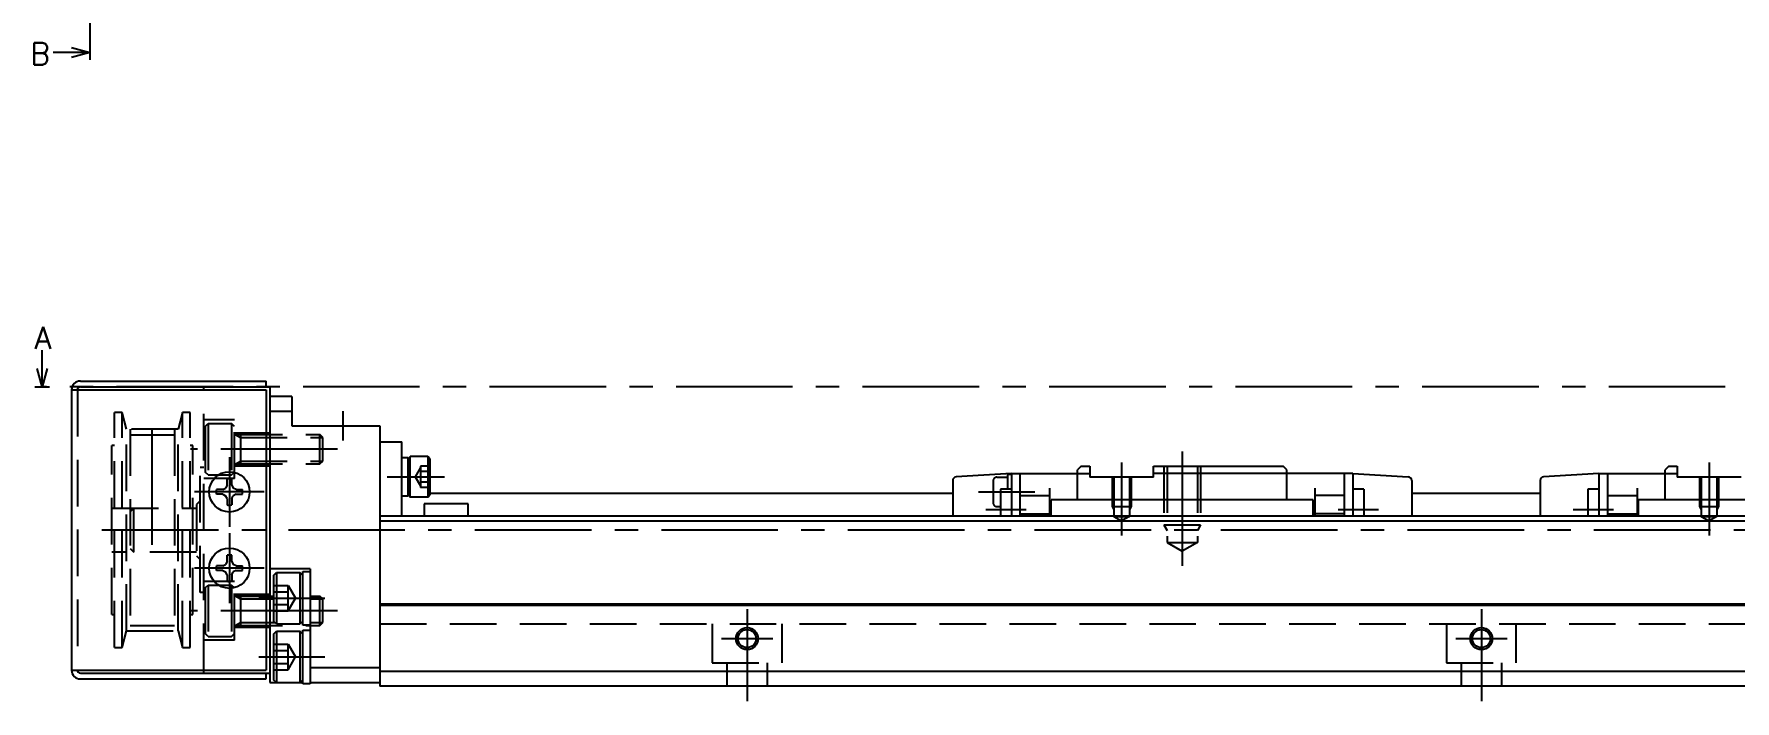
# Model space of a CAD drawing. Extents: x -2 to 851, y -8 to 279.
# Drawn here: x 187.6 to 419.3, y 8 to 98.9 of the extents above; entities that cross this region are included whole.
import ezdxf

# ---------------------------------------------------------------- set-up
doc = ezdxf.new("R2010")
doc.units = 0
doc.header["$LTSCALE"] = 0.5
doc.linetypes.add('CENTER', pattern=[50.8, 31.75, -6.35, 6.35, -6.35])
doc.linetypes.add('DASHED', pattern=[19.05, 12.7, -6.35])
for name, color, linetype in [('MSM_CENTER', 1, 'CENTER'), ('MSM_CONTINUOUS', 7, 'CONTINUOUS'), ('MSM_DASHED', 4, 'DASHED'), ('MSM_NARROW', 5, 'CONTINUOUS'), ('MSM_PART_NUMBER', 7, 'CONTINUOUS')]:
    doc.layers.add(name, color=color, linetype=linetype)
doc.styles.get("Standard").update_dxf_attribs({"font": 'txt.shx', "height": 3, "bigfont": 'bigfont.shx'})

msp = doc.modelspace()

# ---------------------------------------------------------------- linework, layer by layer
at = {"layer": 'MSM_CENTER'}
for p, q in [((195.26, 239.06), (195.26, 97.3)), ((849.76, 50.8), (188.76, 50.8)), ((203.76, 29.3), (203.76, 47.05)), ((229.76, 43.5), (229.76, 47.5)), ((228.96, 42.3), (208.96, 42.3)), ((344.01, 42), (344.01, 26.41)), ((214.26, 41.25), (214.26, 31.75)), ((335.76, 40.5), (335.76, 30.54)), ((415.76, 40.5), (415.76, 30.54)), ((235.76, 38.55), (243.56, 38.55)), ((219.01, 36.5), (209.51, 36.5)), ((316.26, 36.5), (323.96, 36.5)), ((317.26, 34.1), (322.76, 34.1)), ((365.26, 34.1), (370.76, 34.1)), ((397.26, 34.1), (402.76, 34.1)), ((847.76, 31.3), (196.26, 31.3)), ((214.26, 30.85), (214.26, 21.35)), ((219.01, 26.1), (209.51, 26.1)), ((218.26, 22), (227.26, 22)), ((228.96, 20.3), (208.96, 20.3)), ((284.76, 20.5), (284.76, 8)), ((384.76, 20.5), (384.76, 8)), ((281.26, 16.5), (288.26, 16.5)), ((381.26, 16.5), (388.26, 16.5)), ((218.26, 14), (227.26, 14))]:
    msp.add_line(p, q, dxfattribs=at)
at = {"layer": 'MSM_CONTINUOUS'}
for p, q in [((195.26, 97.37), (195.26, 95.37)), ((195.26, 96.37), (190.26, 96.37)), ((192.76, 97.04), (195.26, 96.37)), ((195.26, 96.37), (192.76, 95.7)), ((188.76, 50.8), (188.76, 55.8)), ((188.76, 50.8), (188.09, 53.3)), ((189.43, 53.3), (188.76, 50.8)), ((193.96, 51.6), (219.26, 51.6)), ((219.26, 50.8), (219.26, 51.6)), ((187.76, 50.8), (189.76, 50.8)), ((192.76, 50.4), (219.26, 50.4)), ((192.76, 50.4), (192.76, 12.2)), ((193.96, 50.8), (219.76, 50.8)), ((210.76, 50.4), (210.76, 50.8)), ((219.26, 50.4), (219.26, 12.2)), ((219.76, 50.8), (219.76, 10.5)), ((222.76, 49.5), (219.76, 49.5)), ((222.76, 49.5), (222.76, 45.5)), ((219.76, 47.5), (222.76, 47.5)), ((222.76, 45.5), (234.76, 45.5)), ((234.76, 45.5), (234.76, 10)), ((234.76, 43.3), (237.76, 43.3)), ((237.76, 33.2), (237.76, 43.3)), ((238.56, 41.15), (237.76, 41.15)), ((238.56, 41), (238.86, 41.3)), ((238.56, 41.15), (238.56, 35.95)), ((238.86, 35.8), (238.86, 41.3)), ((241.26, 41.3), (238.86, 41.3)), ((241.26, 41.3), (241.26, 35.8)), ((241.56, 41), (241.26, 41.3)), ((241.56, 41), (241.56, 36.1)), ((330.26, 40), (329.76, 39.5)), ((329.76, 35.4), (329.76, 39.5)), ((330.26, 40), (331.41, 40)), ((331.41, 40), (331.41, 38.5)), ((340.11, 40), (357.76, 40)), ((340.11, 38.5), (340.11, 40)), ((358.26, 39.5), (357.76, 40)), ((358.26, 35.4), (358.26, 39.5)), ((410.26, 40), (409.76, 39.5)), ((409.76, 35.4), (409.76, 39.5)), ((410.26, 40), (411.41, 40)), ((411.41, 40), (411.41, 38.5)), ((213.93, 37.42), (213.74, 37.02)), ((213.93, 37.42), (213.95, 38.27)), ((214.59, 37.42), (214.58, 38.27)), ((214.59, 37.42), (214.78, 37.02)), ((312.76, 38.03), (312.76, 33.2)), ((320.76, 39), (313.23, 38.53)), ((320.76, 39), (320.76, 33.2)), ((320.76, 39), (331.41, 39)), ((321.96, 33.2), (321.96, 39)), ((340.11, 38.5), (331.41, 38.5)), ((367.26, 39), (340.11, 39)), ((366.06, 39), (366.06, 33.2)), ((367.26, 39), (367.26, 33.2)), ((367.26, 39), (374.79, 38.53)), ((375.26, 38.03), (375.26, 33.2)), ((392.76, 38.03), (392.76, 33.2)), ((400.76, 39), (393.23, 38.53)), ((400.76, 39), (400.76, 33.2)), ((400.76, 39), (411.41, 39)), ((401.96, 33.2), (401.96, 39)), ((420.11, 38.5), (411.41, 38.5)), ((213.34, 36.83), (212.49, 36.82)), ((213.34, 36.17), (212.49, 36.18)), ((213.34, 36.83), (213.74, 37.02)), ((213.34, 36.17), (213.74, 35.98)), ((213.93, 35.58), (213.74, 35.98)), ((213.93, 35.58), (213.95, 34.73)), ((214.59, 35.58), (214.58, 34.73)), ((214.59, 35.58), (214.78, 35.98)), ((215.19, 36.83), (214.78, 37.02)), ((215.19, 36.17), (214.78, 35.98)), ((215.19, 36.83), (216.03, 36.82)), ((215.19, 36.17), (216.03, 36.18)), ((237.76, 35.95), (238.56, 35.95)), ((238.56, 36.1), (238.86, 35.8)), ((241.26, 35.8), (238.86, 35.8)), ((246.76, 34.87), (240.76, 34.87)), ((240.76, 34.87), (240.76, 33.2)), ((241.26, 35.8), (241.56, 36.1)), ((312.76, 36.3), (241.56, 36.3)), ((246.76, 33.2), (246.76, 34.87)), ((319.26, 36.85), (319.26, 33.2)), ((320.76, 36.85), (319.26, 36.85)), ((321.96, 36), (325.96, 36)), ((325.96, 37), (325.96, 33.2)), ((326.16, 35.1), (325.96, 35.1)), ((361.86, 35.4), (326.16, 35.4)), ((326.16, 33.2), (326.16, 35.4)), ((361.86, 33.2), (361.86, 35.4)), ((362.06, 35.1), (361.86, 35.1)), ((362.06, 37), (362.06, 33.2)), ((366.06, 36), (362.06, 36)), ((368.76, 36.85), (367.26, 36.85)), ((368.76, 36.85), (368.76, 33.2)), ((392.76, 36.3), (375.26, 36.3)), ((399.26, 36.85), (399.26, 33.2)), ((400.76, 36.85), (399.26, 36.85)), ((401.96, 36), (405.96, 36)), ((405.96, 37), (405.96, 33.2)), ((406.16, 35.1), (405.96, 35.1)), ((441.86, 35.4), (406.16, 35.4)), ((406.16, 33.2), (406.16, 35.4)), ((834.76, 33.2), (234.76, 33.2)), ((834.76, 32.5), (234.76, 32.5)), ((321.96, 33.5), (325.96, 33.5)), ((326.16, 34.3), (325.96, 34.3)), ((362.06, 34.3), (361.86, 34.3)), ((366.06, 33.5), (362.06, 33.5)), ((401.96, 33.5), (405.96, 33.5)), ((406.16, 34.3), (405.96, 34.3)), ((213.93, 27.02), (213.95, 27.87)), ((214.59, 27.02), (214.58, 27.87)), ((213.34, 26.43), (212.49, 26.42)), ((213.34, 25.77), (212.49, 25.78)), ((213.34, 26.43), (213.74, 26.62)), ((213.34, 25.77), (213.74, 25.58)), ((213.93, 27.02), (213.74, 26.62)), ((213.93, 25.18), (213.74, 25.58)), ((214.59, 27.02), (214.78, 26.62)), ((214.59, 25.18), (214.78, 25.58)), ((215.19, 26.43), (214.78, 26.62)), ((215.19, 25.77), (214.78, 25.58)), ((215.19, 26.43), (216.03, 26.42)), ((215.19, 25.77), (216.03, 25.78)), ((225.26, 26), (219.76, 26)), ((220.26, 25.1), (220.66, 25.5)), ((220.66, 25.5), (220.66, 18.5)), ((220.66, 25.5), (223.86, 25.5)), ((223.86, 25.5), (223.86, 18.5)), ((224.26, 25.1), (223.86, 25.5)), ((224.26, 18.35), (224.26, 25.65)), ((224.26, 25.65), (225.26, 25.65)), ((225.26, 26), (225.26, 10.35)), ((213.93, 25.18), (213.95, 24.33)), ((214.59, 25.18), (214.58, 24.33)), ((220.26, 25.1), (220.26, 18.9)), ((834.76, 21.2), (234.76, 21.2)), ((834.76, 21), (234.76, 21)), ((220.66, 18.5), (220.26, 18.9)), ((223.86, 18.5), (224.26, 18.9)), ((220.26, 17.1), (220.66, 17.5)), ((220.26, 17.1), (220.26, 10.9)), ((220.66, 18.5), (223.86, 18.5)), ((220.66, 17.5), (220.66, 10.5)), ((220.66, 17.5), (223.86, 17.5)), ((223.86, 17.5), (223.86, 10.5)), ((224.26, 17.1), (223.86, 17.5)), ((225.26, 18.35), (224.26, 18.35)), ((224.26, 10.35), (224.26, 17.65)), ((224.26, 17.65), (225.26, 17.65)), ((192.76, 12.2), (219.26, 12.2)), ((193.96, 11.8), (219.76, 11.8)), ((210.76, 11.8), (210.76, 12.2)), ((219.26, 11), (219.26, 11.8)), ((234.76, 12.5), (225.26, 12.5)), ((834.76, 12), (234.76, 12)), ((193.96, 11), (219.26, 11)), ((219.76, 10.5), (224.26, 10.5)), ((220.66, 10.5), (220.26, 10.9)), ((223.86, 10.5), (224.26, 10.9)), ((225.26, 10.35), (224.26, 10.35)), ((225.26, 10.5), (234.76, 10.5)), ((834.76, 10), (234.76, 10))]:
    msp.add_line(p, q, dxfattribs=at)
for centre, radius in [((214.26, 36.5), 2.75), ((214.26, 26.1), 2.75), ((284.76, 16.5), 1.23), ((384.76, 16.5), 1.23)]:
    msp.add_circle(centre, radius, dxfattribs=at)
for centre, radius, start, end in [((193.96, 50.4), 1.2, 90, 180), ((193.96, 50.4), 0.4, 90, 180), ((214.26, 36.5), 1.8, 79.8876, 100.1124), ((313.26, 38.03), 0.5, 93.5763, 180), ((374.76, 38.03), 0.5, 0, 86.4237), ((393.26, 38.03), 0.5, 93.5763, 180), ((214.26, 36.5), 1.8, 169.8876, 190.1124), ((214.26, 36.5), 1.8, 349.8876, 10.1124), ((214.26, 36.5), 1.8, 259.8876, 280.1124), ((214.26, 26.1), 1.8, 79.8876, 100.1124), ((214.26, 26.1), 1.8, 169.8876, 190.1124), ((214.26, 26.1), 1.8, 349.8876, 10.1124), ((214.26, 26.1), 1.8, 259.8876, 280.1124), ((193.96, 12.2), 1.2, 180, 270), ((193.96, 12.2), 0.4, 180, 270)]:
    msp.add_arc(centre, radius, start, end, dxfattribs=at)
at = {"layer": 'MSM_DASHED'}
for p, q in [((193.56, 50.4), (193.56, 12.2)), ((210.76, 12.2), (210.76, 50.4)), ((198.62, 15.3), (198.62, 47.3)), ((199.66, 47.3), (198.62, 47.3)), ((199.66, 15.3), (199.66, 47.3)), ((200.26, 45.05), (199.66, 47.3)), ((207.86, 47.3), (207.26, 45.05)), ((207.86, 15.3), (207.86, 47.3)), ((208.9, 47.3), (207.86, 47.3)), ((208.9, 15.3), (208.9, 47.3)), ((200.26, 17.55), (200.26, 45.05)), ((207.26, 45.05), (200.26, 45.05)), ((200.76, 45.05), (200.76, 17.55)), ((200.76, 44.29), (206.76, 44.29)), ((206.76, 45.05), (206.76, 17.55)), ((207.26, 17.55), (207.26, 45.05)), ((214.96, 46.3), (210.76, 46.3)), ((210.96, 45.4), (211.36, 45.8)), ((210.96, 45.4), (210.96, 39.2)), ((211.36, 45.8), (211.36, 38.8)), ((211.36, 45.8), (214.56, 45.8)), ((214.56, 45.8), (214.56, 38.8)), ((214.96, 45.4), (214.56, 45.8)), ((214.96, 38.3), (214.96, 46.3)), ((214.96, 44.55), (219.76, 44.55)), ((215.06, 44.33), (215.76, 43.92)), ((215.16, 44.3), (226.58, 44.3)), ((215.76, 44.3), (215.76, 40.3)), ((226.58, 40.3), (226.58, 44.3)), ((226.96, 43.92), (226.58, 44.3)), ((198.26, 19.8), (198.26, 42.8)), ((198.62, 42.8), (198.26, 42.8)), ((209.26, 42.8), (208.9, 42.8)), ((209.26, 19.8), (209.26, 42.8)), ((215.76, 43.92), (226.96, 43.92)), ((226.96, 40.68), (226.96, 43.92)), ((210.26, 22.8), (210.26, 39.8)), ((210.76, 39.8), (210.26, 39.8)), ((214.96, 40.05), (219.76, 40.05)), ((215.06, 40.27), (215.76, 40.68)), ((215.16, 40.3), (226.58, 40.3)), ((215.76, 40.68), (226.96, 40.68)), ((226.58, 40.3), (226.96, 40.68)), ((240.26, 39.8), (239.54, 38.55)), ((240.26, 39.99), (240.26, 37.11)), ((241.56, 39.99), (240.26, 39.99)), ((341.51, 40), (341.51, 32)), ((341.94, 40), (341.94, 29.6)), ((346.08, 40), (346.08, 29.6)), ((346.51, 40), (346.51, 32)), ((214.96, 38.3), (210.76, 38.3)), ((211.36, 38.8), (210.96, 39.2)), ((211.36, 38.8), (214.56, 38.8)), ((214.56, 38.8), (214.96, 39.2)), ((239.54, 38.55), (240.26, 37.3)), ((241.56, 39.27), (240.26, 39.27)), ((241.56, 37.83), (240.26, 37.83)), ((241.56, 37.11), (240.26, 37.11)), ((318.26, 38), (318.26, 35)), ((318.76, 38.5), (320.26, 38.5)), ((320.26, 38.9), (320.76, 38.9)), ((320.26, 36.85), (320.26, 38.9)), ((334.46, 38.5), (334.46, 34.5)), ((334.7, 38.5), (334.7, 33.15)), ((336.82, 38.5), (336.82, 33.15)), ((337.06, 38.5), (337.06, 34.5)), ((414.46, 38.5), (414.46, 34.5)), ((414.7, 38.5), (414.7, 33.15)), ((416.82, 38.5), (416.82, 33.15)), ((417.06, 38.5), (417.06, 34.5)), ((210.26, 35.3), (209.76, 34.8)), ((209.76, 34.8), (209.76, 27.8)), ((198.26, 34.3), (209.76, 34.3)), ((201.26, 34.3), (200.76, 33.8)), ((201.26, 28.3), (201.26, 34.3)), ((318.76, 34.5), (319.26, 34.5)), ((334.46, 34.5), (334.7, 34.08)), ((334.46, 34.5), (337.06, 34.5)), ((334.7, 33.15), (336.82, 33.15)), ((334.7, 33.15), (335.76, 32.54)), ((336.82, 33.15), (335.76, 32.54)), ((337.06, 34.5), (336.82, 34.08)), ((414.46, 34.5), (417.06, 34.5)), ((414.46, 34.5), (414.7, 34.08)), ((414.7, 33.15), (416.82, 33.15)), ((414.7, 33.15), (415.76, 32.54)), ((416.82, 33.15), (415.76, 32.54)), ((417.06, 34.5), (416.82, 34.08)), ((341.51, 32), (346.51, 32)), ((341.51, 32), (341.94, 31.25)), ((346.51, 32), (346.08, 31.25)), ((209.76, 28.3), (198.26, 28.3)), ((200.76, 28.8), (201.26, 28.3)), ((209.76, 27.8), (210.26, 27.3)), ((341.94, 29.6), (344.01, 28.41)), ((341.94, 29.6), (346.08, 29.6)), ((346.08, 29.6), (344.01, 28.41)), ((214.96, 24.3), (210.76, 24.3)), ((210.96, 23.4), (211.36, 23.8)), ((210.96, 23.4), (210.96, 17.2)), ((211.36, 23.8), (211.36, 16.8)), ((211.36, 23.8), (214.56, 23.8)), ((214.56, 23.8), (214.56, 16.8)), ((214.96, 23.4), (214.56, 23.8)), ((214.96, 16.3), (214.96, 24.3)), ((220.26, 23.73), (222.26, 23.73)), ((222.26, 23.73), (223.26, 22)), ((222.26, 20.27), (222.26, 23.73)), ((210.76, 22.8), (210.26, 22.8)), ((214.96, 22.55), (219.76, 22.55)), ((215.06, 22.33), (215.76, 21.92)), ((215.16, 22.3), (220.26, 22.3)), ((215.76, 22.3), (215.76, 18.3)), ((215.76, 21.92), (220.26, 21.92)), ((220.26, 22.87), (222.26, 22.87)), ((220.26, 21.13), (222.26, 21.13)), ((222.26, 20.27), (223.26, 22)), ((225.26, 22.3), (226.58, 22.3)), ((225.26, 21.92), (226.96, 21.92)), ((226.58, 18.3), (226.58, 22.3)), ((226.96, 21.92), (226.58, 22.3)), ((226.96, 18.68), (226.96, 21.92)), ((198.26, 19.8), (198.62, 19.8)), ((208.9, 19.8), (209.26, 19.8)), ((215.06, 18.27), (215.76, 18.68)), ((215.76, 18.68), (220.48, 18.68)), ((220.26, 20.27), (222.26, 20.27)), ((224.04, 18.68), (224.26, 18.68)), ((225.26, 18.68), (226.96, 18.68)), ((226.58, 18.3), (226.96, 18.68)), ((199.66, 15.3), (200.26, 17.55)), ((200.26, 17.55), (207.26, 17.55)), ((200.76, 18.31), (206.76, 18.31)), ((207.26, 17.55), (207.86, 15.3)), ((214.96, 16.3), (210.76, 16.3)), ((211.36, 16.8), (210.96, 17.2)), ((211.36, 16.8), (214.56, 16.8)), ((214.56, 16.8), (214.96, 17.2)), ((214.96, 18.05), (219.76, 18.05)), ((215.16, 18.3), (226.58, 18.3)), ((234.76, 18.5), (834.76, 18.5)), ((280.01, 18.5), (280.01, 13.2)), ((289.51, 13.2), (289.51, 18.5)), ((380.01, 18.5), (380.01, 13.2)), ((389.51, 13.2), (389.51, 18.5)), ((198.62, 15.3), (199.66, 15.3)), ((207.86, 15.3), (208.9, 15.3)), ((220.26, 15.73), (222.26, 15.73)), ((220.26, 14.87), (222.26, 14.87)), ((222.26, 15.73), (223.26, 14)), ((222.26, 12.27), (222.26, 15.73)), ((222.26, 12.27), (223.26, 14)), ((220.26, 13.13), (222.26, 13.13)), ((220.26, 12.27), (222.26, 12.27)), ((280.01, 13.2), (289.51, 13.2)), ((282.01, 13.2), (282.01, 10)), ((287.51, 13.2), (287.51, 10)), ((380.01, 13.2), (389.51, 13.2)), ((382.01, 13.2), (382.01, 10)), ((387.51, 13.2), (387.51, 10))]:
    msp.add_line(p, q, dxfattribs=at)
for centre, radius, start, end in [((215.16, 44.5), 0.2, 180, 270), ((215.16, 40.1), 0.2, 90, 180), ((318.76, 38), 0.5, 90, 180), ((318.76, 35), 0.5, 180, 270), ((215.16, 22.5), 0.2, 180, 270), ((215.16, 18.1), 0.2, 90, 180)]:
    msp.add_arc(centre, radius, start, end, dxfattribs=at)
at = {"layer": 'MSM_NARROW'}
for centre in [(284.76, 16.5), (384.76, 16.5)]:
    msp.add_circle(centre, 1.5, dxfattribs=at)

# ---------------------------------------------------------------- texts
at = {"layer": 'MSM_PART_NUMBER'}
for s, p in [('B', (187.14, 94.71)), ('A', (187.73, 55.98))]:
    msp.add_text(s, height=3, dxfattribs=at).set_placement(p)

doc.saveas('drawing.dxf')
